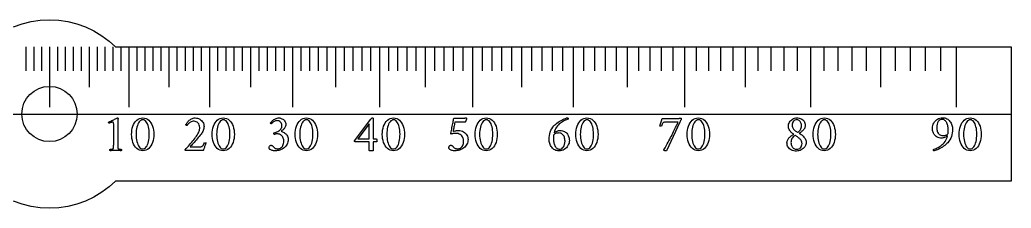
# Model space of a CAD drawing. Header units: millimetres. Extents: x -103 to 103, y -10 to 10.
# Drawn here: x -3.2 to 103, y -10.1 to 10.1 of the extents above; entities that cross this region are included whole.
import ezdxf

# ---------------------------------------------------------------- set-up
doc = ezdxf.new("R2010")
doc.units = ezdxf.units.MM
for name, color, linetype in [('CUT_INNER', 6, 'Continuous'), ('CUT_OUTER', 1, 'Continuous'), ('ENGRAVE', 7, 'Continuous'), ('ENGRAVE_FINE', 8, 'Continuous'), ('GUIDE', 3, 'Continuous'), ('TEXT', 5, 'Continuous')]:
    doc.layers.add(name, color=color, linetype=linetype)

msp = doc.modelspace()

# ---------------------------------------------------------------- linework, layer by layer
at = {"layer": 'CUT_INNER'}
msp.add_circle((0, 0), 2.9637, dxfattribs=at)
at = {"layer": 'CUT_OUTER'}
msp.add_lwpolyline([(-3.8628, 9.3256), (-2.9301, 9.6594), (-1.9692, 9.9), (-0.9894, 10.0454), (0, 10.094), (0.9894, 10.0454), (1.9692, 9.9), (2.9301, 9.6594), (3.8628, 9.3256), (4.7583, 8.9021), (5.6079, 8.3929), (6.4036, 7.8028), (7.0576, 7.21), (103, 7.21), (103, -7.21), (7.0576, -7.21), (6.4036, -7.8028), (5.6079, -8.3929), (4.7583, -8.9021), (3.8628, -9.3256), (2.9301, -9.6594), (1.9692, -9.9), (0.9894, -10.0454), (0, -10.094), (-0.9894, -10.0454), (-1.9692, -9.9), (-2.9301, -9.6594), (-3.8628, -9.3256)], dxfattribs=at)
at = {"layer": 'ENGRAVE'}
for points in [[(0, 7.21), (0, 0.721)], [(0, 7.21), (0, 0.721)], [(4.2406, 7.21), (4.2406, 2.884)], [(8.4973, 7.21), (8.4973, 0.721)], [(12.7867, 7.21), (12.7867, 2.884)], [(17.1258, 7.21), (17.1258, 0.721)], [(21.5321, 7.21), (21.5321, 2.884)], [(26.0246, 7.21), (26.0246, 0.721)], [(30.6234, 7.21), (30.6234, 2.884)], [(35.3506, 7.21), (35.3506, 0.721)], [(40.2305, 7.21), (40.2305, 2.884)], [(45.2901, 7.21), (45.2901, 0.721)], [(50.5601, 7.21), (50.5601, 2.884)], [(56.0751, 7.21), (56.0751, 0.721)], [(61.8754, 7.21), (61.8754, 2.884)], [(68.0077, 7.21), (68.0077, 0.721)], [(74.5266, 7.21), (74.5266, 2.884)], [(81.4976, 7.21), (81.4976, 0.721)], [(88.9987, 7.21), (88.9987, 2.884)], [(97.125, 7.21), (97.125, 0.721)]]:
    msp.add_lwpolyline(points, dxfattribs=at)
at = {"layer": 'ENGRAVE_FINE'}
for points in [[(-2.5433, 7.21), (-2.5433, 4.6144)], [(-1.6953, 7.21), (-1.6953, 4.6144)], [(-0.8476, 7.21), (-0.8476, 4.6144)], [(0.8476, 7.21), (0.8476, 4.6144)], [(1.6953, 7.21), (1.6953, 4.6144)], [(2.5433, 7.21), (2.5433, 4.6144)], [(3.3917, 7.21), (3.3917, 4.6144)], [(5.0901, 7.21), (5.0901, 4.6144)], [(5.9404, 7.21), (5.9404, 4.6144)], [(6.7916, 7.21), (6.7916, 4.6144)], [(7.6439, 7.21), (7.6439, 4.6144)], [(9.3521, 7.21), (9.3521, 4.6144)], [(10.2082, 7.21), (10.2082, 4.6144)], [(11.066, 7.21), (11.066, 4.6144)], [(11.9255, 7.21), (11.9255, 4.6144)], [(13.65, 7.21), (13.65, 4.6144)], [(14.5154, 7.21), (14.5154, 4.6144)], [(15.3831, 7.21), (15.3831, 4.6144)], [(16.2532, 7.21), (16.2532, 4.6144)], [(18.0011, 7.21), (18.0011, 4.6144)], [(18.8792, 7.21), (18.8792, 4.6144)], [(19.7603, 7.21), (19.7603, 4.6144)], [(20.6446, 7.21), (20.6446, 4.6144)], [(22.4231, 7.21), (22.4231, 4.6144)], [(23.3176, 7.21), (23.3176, 4.6144)], [(24.216, 7.21), (24.216, 4.6144)], [(25.1182, 7.21), (25.1182, 4.6144)], [(26.9351, 7.21), (26.9351, 4.6144)], [(27.8501, 7.21), (27.8501, 4.6144)], [(28.7697, 7.21), (28.7697, 4.6144)], [(29.6941, 7.21), (29.6941, 4.6144)], [(31.5578, 7.21), (31.5578, 4.6144)], [(32.4976, 7.21), (32.4976, 4.6144)], [(33.4428, 7.21), (33.4428, 4.6144)], [(34.3938, 7.21), (34.3938, 4.6144)], [(36.3135, 7.21), (36.3135, 4.6144)], [(37.2828, 7.21), (37.2828, 4.6144)], [(38.2586, 7.21), (38.2586, 4.6144)], [(39.241, 7.21), (39.241, 4.6144)], [(41.2271, 7.21), (41.2271, 4.6144)], [(42.2312, 7.21), (42.2312, 4.6144)], [(43.2428, 7.21), (43.2428, 4.6144)], [(44.2624, 7.21), (44.2624, 4.6144)], [(46.3262, 7.21), (46.3262, 4.6144)], [(47.371, 7.21), (47.371, 4.6144)], [(48.4247, 7.21), (48.4247, 4.6144)], [(49.4877, 7.21), (49.4877, 4.6144)], [(51.6423, 7.21), (51.6423, 4.6144)], [(52.7346, 7.21), (52.7346, 4.6144)], [(53.8373, 7.21), (53.8373, 4.6144)], [(54.9507, 7.21), (54.9507, 4.6144)], [(57.211, 7.21), (57.211, 4.6144)], [(58.3586, 7.21), (58.3586, 4.6144)], [(59.5183, 7.21), (59.5183, 4.6144)], [(60.6904, 7.21), (60.6904, 4.6144)], [(63.0737, 7.21), (63.0737, 4.6144)], [(64.2856, 7.21), (64.2856, 4.6144)], [(65.5116, 7.21), (65.5116, 4.6144)], [(66.7522, 7.21), (66.7522, 4.6144)], [(69.2786, 7.21), (69.2786, 4.6144)], [(70.5654, 7.21), (70.5654, 4.6144)], [(71.8687, 7.21), (71.8687, 4.6144)], [(73.1889, 7.21), (73.1889, 4.6144)], [(75.8824, 7.21), (75.8824, 4.6144)], [(77.2567, 7.21), (77.2567, 4.6144)], [(78.6503, 7.21), (78.6503, 4.6144)], [(80.0637, 7.21), (80.0637, 4.6144)], [(82.9526, 7.21), (82.9526, 4.6144)], [(84.4295, 7.21), (84.4295, 4.6144)], [(85.9289, 7.21), (85.9289, 4.6144)], [(87.4517, 7.21), (87.4517, 4.6144)], [(90.5705, 7.21), (90.5705, 4.6144)], [(92.1682, 7.21), (92.1682, 4.6144)], [(93.7925, 7.21), (93.7925, 4.6144)], [(95.4445, 7.21), (95.4445, 4.6144)]]:
    msp.add_lwpolyline(points, dxfattribs=at)
at = {"layer": 'GUIDE'}
msp.add_lwpolyline([(-103, 0), (103, 0)], dxfattribs=at)
at = {"layer": 'TEXT'}
for points in [[(6.873, -3.2915), (6.873, -1.0866), (6.8714, -1.0325), (6.8667, -0.9875), (6.8589, -0.9516), (6.8479, -0.9247), (6.833, -0.9052), (6.8137, -0.8912), (6.7898, -0.8829), (6.7614, -0.8801), (6.7265, -0.8827), (6.6832, -0.8906), (6.6316, -0.9036), (6.5716, -0.9219), (6.5112, -0.942), (6.4585, -0.9603), (6.4135, -0.9769), (6.3762, -0.9917), (6.3542, -0.9711), (6.3385, -0.9485), (6.3291, -0.9237), (6.326, -0.8968), (6.326, -0.8965), (6.326, -0.8954), (6.326, -0.8937), (6.326, -0.8912), (6.3267, -0.8811), (6.3288, -0.8731), (6.3322, -0.8672), (6.3371, -0.8633), (6.4482, -0.8129), (6.5583, -0.7622), (6.6673, -0.7111), (6.7753, -0.6596), (6.8782, -0.6102), (6.9721, -0.5654), (7.0568, -0.5251), (7.1326, -0.4893), (7.1952, -0.46), (7.2407, -0.4391), (7.2691, -0.4266), (7.2805, -0.4224), (7.2916, -0.4224), (7.3045, -0.4245), (7.3154, -0.4307), (7.3241, -0.4412), (7.3307, -0.4559), (7.3359, -0.4719), (7.3405, -0.4866), (7.3443, -0.4998), (7.3475, -0.5117), (7.3461, -0.5202), (7.3419, -0.5459), (7.3349, -0.5886), (7.3251, -0.6484), (7.3154, -0.724), (7.3084, -0.8138), (7.3042, -0.9179), (7.3028, -1.0364), (7.3028, -3.2915), (7.303, -3.3518), (7.3035, -3.4101), (7.3044, -3.4663), (7.3056, -3.5203), (7.3082, -3.5709), (7.3133, -3.6166), (7.3208, -3.6574), (7.3307, -3.6934), (7.3401, -3.707), (7.3572, -3.7199), (7.382, -3.7321), (7.4144, -3.7436), (7.4512, -3.7539), (7.4891, -3.7625), (7.528, -3.7693), (7.5679, -3.7743), (7.6054, -3.778), (7.637, -3.7806), (7.6627, -3.7822), (7.6824, -3.7827), (7.6899, -3.7959), (7.6956, -3.8134), (7.6996, -3.835), (7.7019, -3.8608), (7.7017, -3.8867), (7.6984, -3.9083), (7.692, -3.9257), (7.6824, -3.939), (7.6004, -3.9336), (7.5219, -3.9285), (7.4469, -3.9238), (7.3754, -3.9194), (7.3042, -3.9158), (7.2302, -3.9132), (7.1535, -3.9116), (7.0739, -3.9111), (6.9975, -3.9116), (6.9246, -3.9132), (6.8552, -3.9158), (6.7893, -3.9194), (6.7226, -3.9238), (6.6511, -3.9285), (6.5747, -3.9336), (6.4934, -3.939), (6.4838, -3.9257), (6.4774, -3.9083), (6.4741, -3.8867), (6.4739, -3.8608), (6.4762, -3.835), (6.4802, -3.8134), (6.4859, -3.7959), (6.4934, -3.7827), (6.5131, -3.7822), (6.5388, -3.7806), (6.5703, -3.778), (6.6079, -3.7743), (6.6478, -3.7693), (6.6867, -3.7625), (6.7245, -3.7539), (6.7614, -3.7436), (6.7935, -3.7321), (6.8172, -3.7199), (6.8325, -3.707), (6.8395, -3.6934), (6.8496, -3.6574), (6.8576, -3.6166), (6.8636, -3.5709), (6.8674, -3.5203), (6.8699, -3.4663), (6.8716, -3.4101), (6.8726, -3.3518), (6.873, -3.2915)], [(9.9821, -0.4279), (10.1672, -0.4429), (10.3373, -0.488), (10.4924, -0.563), (10.6324, -0.668), (10.757, -0.7979), (10.8655, -0.9478), (10.9579, -1.1175), (11.0343, -1.3071), (11.0942, -1.5114), (11.1369, -1.7251), (11.1625, -1.9482), (11.1711, -2.1807), (11.1624, -2.4132), (11.1362, -2.6363), (11.0926, -2.85), (11.0315, -3.0542), (10.9539, -3.244), (10.8606, -3.4143), (10.7516, -3.565), (10.6268, -3.6962), (10.4871, -3.8024), (10.3331, -3.8783), (10.1648, -3.9238), (9.9821, -3.939), (9.8042, -3.9238), (9.6388, -3.8783), (9.486, -3.8024), (9.3458, -3.6962), (9.2197, -3.565), (9.1093, -3.4143), (9.0145, -3.244), (8.9355, -3.0542), (8.8732, -2.85), (8.8288, -2.6363), (8.8021, -2.4132), (8.7932, -2.1807), (8.8019, -1.9482), (8.8281, -1.7251), (8.8717, -1.5114), (8.9327, -1.3071), (9.0105, -1.1175), (9.1044, -0.9478), (9.2143, -0.7979), (9.3402, -0.668), (9.4808, -0.563), (9.6347, -0.488), (9.8018, -0.4429), (9.9821, -0.4279)], [(10.01, -0.6289), (9.8996, -0.642), (9.7972, -0.6812), (9.7029, -0.7466), (9.6165, -0.8382), (9.5389, -0.9518), (9.4707, -1.0831), (9.4119, -1.2323), (9.3625, -1.3992), (9.3235, -1.5799), (9.2956, -1.7704), (9.2788, -1.9707), (9.2732, -2.1807), (9.2788, -2.3884), (9.2956, -2.5875), (9.3235, -2.7778), (9.3625, -2.9594), (9.4112, -3.1277), (9.4679, -3.2782), (9.5326, -3.411), (9.6054, -3.5259), (9.6851, -3.6187), (9.7707, -3.685), (9.8623, -3.7248), (9.9598, -3.738), (10.0774, -3.7244), (10.1845, -3.6836), (10.2811, -3.6156), (10.3673, -3.5203), (10.4432, -3.4024), (10.5089, -3.2664), (10.5646, -3.1122), (10.6101, -2.9398), (10.6455, -2.7546), (10.6708, -2.5616), (10.686, -2.361), (10.691, -2.1528), (10.6856, -1.9433), (10.6694, -1.7446), (10.6424, -1.5567), (10.6045, -1.3797), (10.5571, -1.2167), (10.5013, -1.0713), (10.4371, -0.9432), (10.3645, -0.8326), (10.2848, -0.7435), (10.1991, -0.6798), (10.1076, -0.6416), (10.01, -0.6289)], [(16.7629, -3.1073), (16.7347, -3.1765), (16.7057, -3.2503), (16.6761, -3.3286), (16.6457, -3.4115), (16.6157, -3.495), (16.5871, -3.5755), (16.5599, -3.6527), (16.5341, -3.7269), (16.511, -3.7935), (16.4922, -3.8483), (16.4776, -3.8912), (16.4671, -3.9222), (14.5804, -3.9222), (14.5718, -3.9158), (14.563, -3.9076), (14.5537, -3.8976), (14.5441, -3.886), (14.5356, -3.8739), (14.5295, -3.8629), (14.5258, -3.853), (14.5246, -3.8441), (14.6397, -3.7143), (14.7562, -3.5817), (14.8741, -3.4464), (14.9935, -3.3082), (15.1121, -3.169), (15.2279, -3.0305), (15.3409, -2.8927), (15.4512, -2.7556), (15.5562, -2.6216), (15.6535, -2.4933), (15.7432, -2.3705), (15.8252, -2.2532), (15.9014, -2.1343), (15.9626, -2.023), (16.0088, -1.9194), (16.0401, -1.8234), (16.0608, -1.7303), (16.0757, -1.635), (16.0846, -1.5377), (16.0875, -1.4383), (16.0769, -1.3043), (16.045, -1.1815), (15.9918, -1.0699), (15.9173, -0.9694), (15.8264, -0.8864), (15.724, -0.8271), (15.6101, -0.7915), (15.4847, -0.7796), (15.3793, -0.7855), (15.2809, -0.8033), (15.1895, -0.833), (15.1051, -0.8745), (15.028, -0.923), (14.9586, -0.9736), (14.8968, -1.0263), (14.8427, -1.081), (14.7967, -1.1334), (14.759, -1.1787), (14.7297, -1.2171), (14.7088, -1.2485), (14.6919, -1.2462), (14.6746, -1.2394), (14.657, -1.2281), (14.639, -1.2122), (14.6231, -1.1953), (14.6118, -1.1808), (14.605, -1.1688), (14.6027, -1.1592), (14.6148, -1.1297), (14.6341, -1.0915), (14.6608, -1.0446), (14.6948, -0.9889), (14.7362, -0.9282), (14.7848, -0.8661), (14.8408, -0.8026), (14.9041, -0.7377), (14.9737, -0.6746), (15.0486, -0.6163), (15.1286, -0.563), (15.2139, -0.5145), (15.3045, -0.4742), (15.4002, -0.4454), (15.5012, -0.4281), (15.6075, -0.4224), (15.7357, -0.4306), (15.858, -0.4552), (15.9743, -0.4962), (16.0847, -0.5535), (16.1866, -0.6238), (16.2773, -0.7036), (16.3568, -0.7927), (16.4252, -0.8912), (16.4802, -0.9963), (16.5194, -1.1048), (16.543, -1.2167), (16.5508, -1.3322), (16.5456, -1.4477), (16.5299, -1.5597), (16.5037, -1.6682), (16.4671, -1.7732), (16.4214, -1.8747), (16.368, -1.9727), (16.307, -2.0673), (16.2382, -2.1583), (16.1407, -2.2775), (16.038, -2.4005), (15.93, -2.5273), (15.8168, -2.6579), (15.7025, -2.7884), (15.5914, -2.9147), (15.4834, -3.0368), (15.3786, -3.1547), (15.2806, -3.2648), (15.193, -3.3633), (15.1159, -3.4504), (15.0493, -3.5259), (16.1322, -3.5259), (16.2094, -3.5195), (16.2794, -3.5001), (16.342, -3.4678), (16.3973, -3.4227), (16.4481, -3.3642), (16.4971, -3.2922), (16.5444, -3.2065), (16.5899, -3.1073), (16.5979, -3.0926), (16.6108, -3.0822), (16.6286, -3.0759), (16.6513, -3.0738), (16.6611, -3.0745), (16.6736, -3.0766), (16.689, -3.0801), (16.7071, -3.0849), (16.7253, -3.0905), (16.7406, -3.0961), (16.7532, -3.1017), (16.7629, -3.1073)], [(18.6106, -0.4279), (18.7956, -0.4429), (18.9657, -0.488), (19.1208, -0.563), (19.2608, -0.668), (19.3854, -0.7979), (19.4939, -0.9478), (19.5863, -1.1175), (19.6627, -1.3071), (19.7226, -1.5114), (19.7653, -1.7251), (19.791, -1.9482), (19.7995, -2.1807), (19.7908, -2.4132), (19.7646, -2.6363), (19.721, -2.85), (19.66, -3.0542), (19.5823, -3.244), (19.489, -3.4143), (19.38, -3.565), (19.2553, -3.6962), (19.1155, -3.8024), (18.9615, -3.8783), (18.7932, -3.9238), (18.6106, -3.939), (18.4326, -3.9238), (18.2673, -3.8783), (18.1145, -3.8024), (17.9742, -3.6962), (17.8481, -3.565), (17.7377, -3.4143), (17.643, -3.244), (17.5639, -3.0542), (17.5017, -2.85), (17.4572, -2.6363), (17.4305, -2.4132), (17.4216, -2.1807), (17.4303, -1.9482), (17.4565, -1.7251), (17.5001, -1.5114), (17.5611, -1.3071), (17.6389, -1.1175), (17.7328, -0.9478), (17.8427, -0.7979), (17.9686, -0.668), (18.1092, -0.563), (18.2631, -0.488), (18.4302, -0.4429), (18.6106, -0.4279)], [(18.6385, -0.6289), (18.528, -0.642), (18.4257, -0.6812), (18.3313, -0.7466), (18.2449, -0.8382), (18.1673, -0.9518), (18.0991, -1.0831), (18.0403, -1.2323), (17.991, -1.3992), (17.9519, -1.5799), (17.924, -1.7704), (17.9072, -1.9707), (17.9016, -2.1807), (17.9072, -2.3884), (17.924, -2.5875), (17.9519, -2.7778), (17.991, -2.9594), (18.0396, -3.1277), (18.0963, -3.2782), (18.161, -3.411), (18.2338, -3.5259), (18.3135, -3.6187), (18.3991, -3.685), (18.4907, -3.7248), (18.5882, -3.738), (18.7058, -3.7244), (18.8129, -3.6836), (18.9095, -3.6156), (18.9957, -3.5203), (19.0716, -3.4024), (19.1373, -3.2664), (19.193, -3.1122), (19.2385, -2.9398), (19.2739, -2.7546), (19.2992, -2.5616), (19.3144, -2.361), (19.3195, -2.1528), (19.3141, -1.9433), (19.2978, -1.7446), (19.2708, -1.5567), (19.2329, -1.3797), (19.1855, -1.2167), (19.1297, -1.0713), (19.0655, -0.9432), (18.9929, -0.8326), (18.9132, -0.7435), (18.8276, -0.6798), (18.736, -0.6416), (18.6385, -0.6289)], [(24.59, -0.4224), (24.6615, -0.4274), (24.7365, -0.4426), (24.815, -0.4679), (24.897, -0.5033), (24.9778, -0.5485), (25.0526, -0.6031), (25.1215, -0.6671), (25.1845, -0.7405), (25.237, -0.8229), (25.2745, -0.9136), (25.297, -1.0127), (25.3045, -1.1201), (25.2991, -1.2049), (25.2829, -1.2862), (25.2558, -1.364), (25.218, -1.4383), (25.1726, -1.5084), (25.1231, -1.5736), (25.0694, -1.634), (25.0114, -1.6895), (24.953, -1.7397), (24.8977, -1.7844), (24.8456, -1.8234), (24.7965, -1.8569), (24.8761, -1.8733), (24.9584, -1.9002), (25.0435, -1.9375), (25.1315, -1.9853), (25.2175, -2.0434), (25.2968, -2.1116), (25.3696, -2.1899), (25.4357, -2.2784), (25.4906, -2.3769), (25.5299, -2.4856), (25.5534, -2.6044), (25.5613, -2.7333), (25.5538, -2.8695), (25.5313, -2.9991), (25.4938, -3.1221), (25.4413, -3.2385), (25.3764, -3.3473), (25.3017, -3.4478), (25.2173, -3.5399), (25.1231, -3.6236), (25.021, -3.6984), (24.9131, -3.7639), (24.7992, -3.8198), (24.6793, -3.8664), (24.5558, -3.9031), (24.4309, -3.9292), (24.3046, -3.9449), (24.1769, -3.9501), (24.1206, -3.9482), (24.0576, -3.9425), (23.988, -3.9329), (23.9118, -3.9194), (23.8342, -3.9018), (23.7604, -3.8797), (23.6904, -3.853), (23.6243, -3.8218), (23.6118, -3.8106), (23.5964, -3.7939), (23.5783, -3.7715), (23.5573, -3.7436), (23.5378, -3.7126), (23.5239, -3.6808), (23.5155, -3.6484), (23.5127, -3.6152), (23.5171, -3.5594), (23.5301, -3.5092), (23.5519, -3.4645), (23.5825, -3.4254), (23.6186, -3.3937), (23.6571, -3.371), (23.6981, -3.3574), (23.7416, -3.3529), (23.7944, -3.3583), (23.8413, -3.3745), (23.8823, -3.4016), (23.9174, -3.4394), (23.9497, -3.4814), (23.9823, -3.521), (24.0152, -3.5582), (24.0486, -3.5929), (24.0896, -3.629), (24.1344, -3.6592), (24.183, -3.6834), (24.2356, -3.7018), (24.2898, -3.7152), (24.3437, -3.7248), (24.3973, -3.7305), (24.4505, -3.7325), (24.5232, -3.7274), (24.5963, -3.7122), (24.6697, -3.6869), (24.7435, -3.6515), (24.8145, -3.6044), (24.8796, -3.5441), (24.9387, -3.4705), (24.9919, -3.3836), (25.0359, -3.2822), (25.0673, -3.1652), (25.0861, -3.0324), (25.0924, -2.884), (25.0861, -2.7757), (25.0673, -2.674), (25.0359, -2.5789), (24.9919, -2.4905), (24.938, -2.4097), (24.8768, -2.3377), (24.8082, -2.2743), (24.7323, -2.2197), (24.6516, -2.1758), (24.5684, -2.1444), (24.4827, -2.1256), (24.3946, -2.1193), (24.3498, -2.121), (24.3046, -2.1263), (24.2591, -2.135), (24.2132, -2.1472), (24.1698, -2.1601), (24.1316, -2.1709), (24.0986, -2.1796), (24.0709, -2.1863), (24.0562, -2.1629), (24.0458, -2.1374), (24.0395, -2.1099), (24.0374, -2.0802), (24.0381, -2.0621), (24.0402, -2.0467), (24.0437, -2.0342), (24.0486, -2.0244), (24.156, -1.9961), (24.2607, -1.9616), (24.3625, -1.9208), (24.4616, -1.8737), (24.5546, -1.8198), (24.6382, -1.7585), (24.7123, -1.69), (24.777, -1.6141), (24.8295, -1.5299), (24.867, -1.4362), (24.8895, -1.3331), (24.897, -1.2206), (24.8876, -1.1163), (24.8593, -1.021), (24.8122, -0.9349), (24.7463, -0.8578), (24.6657, -0.7943), (24.5747, -0.7489), (24.4731, -0.7217), (24.3611, -0.7126), (24.2774, -0.7177), (24.1993, -0.7329), (24.1267, -0.7582), (24.0597, -0.7936), (23.9988, -0.8344), (23.9446, -0.8759), (23.897, -0.9181), (23.856, -0.961), (23.8213, -1.0003), (23.7925, -1.0315), (23.7696, -1.0547), (23.7527, -1.0699), (23.7416, -1.0674), (23.7304, -1.0601), (23.7192, -1.0479), (23.7081, -1.0308), (23.6983, -1.0113), (23.6913, -0.9917), (23.6871, -0.9722), (23.6857, -0.9527), (23.7306, -0.889), (23.7813, -0.8264), (23.838, -0.7648), (23.9006, -0.7043), (23.9688, -0.6467), (24.0423, -0.594), (24.121, -0.5462), (24.2049, -0.5033), (24.2938, -0.4679), (24.3877, -0.4426), (24.4864, -0.4274), (24.59, -0.4224)], [(27.5094, -0.4279), (27.6944, -0.4429), (27.8645, -0.488), (28.0196, -0.563), (28.1597, -0.668), (28.2842, -0.7979), (28.3927, -0.9478), (28.4852, -1.1175), (28.5616, -1.3071), (28.6214, -1.5114), (28.6641, -1.7251), (28.6898, -1.9482), (28.6983, -2.1807), (28.6896, -2.4132), (28.6634, -2.6363), (28.6198, -2.85), (28.5588, -3.0542), (28.4811, -3.244), (28.3878, -3.4143), (28.2788, -3.565), (28.1541, -3.6962), (28.0144, -3.8024), (27.8603, -3.8783), (27.692, -3.9238), (27.5094, -3.939), (27.3314, -3.9238), (27.1661, -3.8783), (27.0133, -3.8024), (26.873, -3.6962), (26.7469, -3.565), (26.6365, -3.4143), (26.5418, -3.244), (26.4627, -3.0542), (26.4005, -2.85), (26.356, -2.6363), (26.3293, -2.4132), (26.3204, -2.1807), (26.3291, -1.9482), (26.3553, -1.7251), (26.3989, -1.5114), (26.46, -1.3071), (26.5378, -1.1175), (26.6316, -0.9478), (26.7415, -0.7979), (26.8674, -0.668), (27.008, -0.563), (27.1619, -0.488), (27.329, -0.4429), (27.5094, -0.4279)], [(27.5373, -0.6289), (27.4269, -0.642), (27.3245, -0.6812), (27.2301, -0.7466), (27.1437, -0.8382), (27.0661, -0.9518), (26.9979, -1.0831), (26.9391, -1.2323), (26.8898, -1.3992), (26.8507, -1.5799), (26.8228, -1.7704), (26.806, -1.9707), (26.8005, -2.1807), (26.806, -2.3884), (26.8228, -2.5875), (26.8507, -2.7778), (26.8898, -2.9594), (26.9384, -3.1277), (26.9951, -3.2782), (27.0598, -3.411), (27.1326, -3.5259), (27.2123, -3.6187), (27.2979, -3.685), (27.3895, -3.7248), (27.487, -3.738), (27.6046, -3.7244), (27.7117, -3.6836), (27.8083, -3.6156), (27.8945, -3.5203), (27.9704, -3.4024), (28.0362, -3.2664), (28.0918, -3.1122), (28.1373, -2.9398), (28.1727, -2.7546), (28.198, -2.5616), (28.2132, -2.361), (28.2183, -2.1528), (28.2129, -1.9433), (28.1966, -1.7446), (28.1696, -1.5567), (28.1317, -1.3797), (28.0843, -1.2167), (28.0285, -1.0713), (27.9643, -0.9432), (27.8917, -0.8326), (27.812, -0.7435), (27.7264, -0.6798), (27.6348, -0.6416), (27.5373, -0.6289)], [(34.5915, -0.4112), (34.6122, -0.4133), (34.6298, -0.4196), (34.6443, -0.43), (34.6557, -0.4447), (34.6642, -0.4614), (34.6703, -0.4782), (34.674, -0.4949), (34.6752, -0.5117), (34.6752, -2.6607), (34.9989, -2.6607), (35.0126, -2.6649), (35.0255, -2.6775), (35.0377, -2.6984), (35.0492, -2.7277), (35.059, -2.7626), (35.0659, -2.8003), (35.0701, -2.8407), (35.0715, -2.884), (35.0705, -2.9126), (35.0673, -2.937), (35.0621, -2.9573), (35.0548, -2.9733), (34.6752, -2.9733), (34.6752, -3.9278), (34.6729, -3.9287), (34.6661, -3.9313), (34.6548, -3.9357), (34.6389, -3.9418), (34.6129, -3.9479), (34.5712, -3.9522), (34.5138, -3.9549), (34.4408, -3.9557), (34.3553, -3.9529), (34.2942, -3.9446), (34.2576, -3.9306), (34.2454, -3.9111), (34.2454, -2.9733), (32.7104, -2.9733), (32.6973, -2.9641), (32.6859, -2.9531), (32.6763, -2.9403), (32.6685, -2.9259), (32.6624, -2.911), (32.658, -2.8973), (32.6554, -2.8845), (32.6545, -2.8728), (34.4296, -0.5508), (34.4449, -0.5328), (34.4631, -0.5124), (34.484, -0.4895), (34.5077, -0.4642), (34.5318, -0.441), (34.5538, -0.4245), (34.5737, -0.4145), (34.5915, -0.4112)], [(36.8354, -0.4279), (37.0205, -0.4429), (37.1906, -0.488), (37.3456, -0.563), (37.4857, -0.668), (37.6102, -0.7979), (37.7187, -0.9478), (37.8112, -1.1175), (37.8876, -1.3071), (37.9474, -1.5114), (37.9902, -1.7251), (38.0158, -1.9482), (38.0244, -2.1807), (38.0156, -2.4132), (37.9895, -2.6363), (37.9459, -2.85), (37.8848, -3.0542), (37.8072, -3.244), (37.7139, -3.4143), (37.6048, -3.565), (37.4801, -3.6962), (37.3404, -3.8024), (37.1864, -3.8783), (37.018, -3.9238), (36.8354, -3.939), (36.6575, -3.9238), (36.4921, -3.8783), (36.3393, -3.8024), (36.1991, -3.6962), (36.0729, -3.565), (35.9625, -3.4143), (35.8678, -3.244), (35.7888, -3.0542), (35.7265, -2.85), (35.682, -2.6363), (35.6553, -2.4132), (35.6465, -2.1807), (35.6552, -1.9482), (35.6813, -1.7251), (35.7249, -1.5114), (35.786, -1.3071), (35.8638, -1.1175), (35.9576, -0.9478), (36.0675, -0.7979), (36.1935, -0.668), (36.3341, -0.563), (36.4879, -0.488), (36.655, -0.4429), (36.8354, -0.4279)], [(36.8633, -0.6289), (36.7529, -0.642), (36.6505, -0.6812), (36.5561, -0.7466), (36.4698, -0.8382), (36.3922, -0.9518), (36.324, -1.0831), (36.2652, -1.2323), (36.2158, -1.3992), (36.1767, -1.5799), (36.1488, -1.7704), (36.1321, -1.9707), (36.1265, -2.1807), (36.1321, -2.3884), (36.1488, -2.5875), (36.1767, -2.7778), (36.2158, -2.9594), (36.2645, -3.1277), (36.3212, -3.2782), (36.3859, -3.411), (36.4586, -3.5259), (36.5383, -3.6187), (36.624, -3.685), (36.7156, -3.7248), (36.8131, -3.738), (36.9306, -3.7244), (37.0377, -3.6836), (37.1344, -3.6156), (37.2206, -3.5203), (37.2964, -3.4024), (37.3622, -3.2664), (37.4178, -3.1122), (37.4634, -2.9398), (37.4988, -2.7546), (37.5241, -2.5616), (37.5393, -2.361), (37.5443, -2.1528), (37.5389, -1.9433), (37.5227, -1.7446), (37.4956, -1.5567), (37.4578, -1.3797), (37.4103, -1.2167), (37.3545, -1.0713), (37.2903, -0.9432), (37.2178, -0.8326), (37.138, -0.7435), (37.0524, -0.6798), (36.9608, -0.6416), (36.8633, -0.6289)], [(43.8053, -1.7676), (43.9611, -1.7767), (44.1047, -1.8039), (44.236, -1.8492), (44.3552, -1.9127), (44.4617, -1.99), (44.5554, -2.0767), (44.6362, -2.1728), (44.704, -2.2784), (44.7578, -2.3895), (44.7961, -2.5023), (44.8192, -2.6169), (44.8268, -2.7333), (44.8193, -2.8695), (44.7968, -2.9991), (44.7593, -3.1221), (44.7068, -3.2385), (44.6419, -3.3473), (44.5673, -3.4478), (44.4828, -3.5399), (44.3886, -3.6236), (44.2866, -3.6984), (44.1786, -3.7639), (44.0647, -3.8198), (43.9449, -3.8664), (43.8214, -3.9031), (43.6965, -3.9292), (43.5702, -3.9449), (43.4425, -3.9501), (43.3862, -3.9482), (43.3232, -3.9425), (43.2536, -3.9329), (43.1774, -3.9194), (43.0997, -3.9018), (43.026, -3.8797), (42.956, -3.853), (42.8899, -3.8218), (42.8773, -3.8106), (42.862, -3.7939), (42.8438, -3.7715), (42.8229, -3.7436), (42.8034, -3.7126), (42.7894, -3.6808), (42.7811, -3.6484), (42.7783, -3.6152), (42.7826, -3.5594), (42.7957, -3.5092), (42.8175, -3.4645), (42.848, -3.4254), (42.8841, -3.3937), (42.9227, -3.371), (42.9637, -3.3574), (43.0071, -3.3529), (43.06, -3.3583), (43.1069, -3.3745), (43.1479, -3.4016), (43.183, -3.4394), (43.2152, -3.4814), (43.2478, -3.521), (43.2808, -3.5582), (43.3141, -3.5929), (43.3551, -3.629), (43.3999, -3.6592), (43.4486, -3.6834), (43.5011, -3.7018), (43.5554, -3.7152), (43.6093, -3.7248), (43.6628, -3.7305), (43.716, -3.7325), (43.7888, -3.7274), (43.8619, -3.7122), (43.9353, -3.6869), (44.0091, -3.6515), (44.0801, -3.6044), (44.1451, -3.5441), (44.2043, -3.4705), (44.2575, -3.3836), (44.3014, -3.2822), (44.3328, -3.1652), (44.3517, -3.0324), (44.3579, -2.884), (44.3525, -2.7966), (44.3363, -2.7075), (44.3093, -2.6166), (44.2714, -2.524), (44.2217, -2.434), (44.1591, -2.3509), (44.0836, -2.2749), (43.9951, -2.2058), (43.8922, -2.1484), (43.7732, -2.1074), (43.6382, -2.0828), (43.4872, -2.0746), (43.4387, -2.0762), (43.3825, -2.0809), (43.3187, -2.0887), (43.2471, -2.0997), (43.177, -2.1128), (43.1174, -2.1269), (43.0682, -2.1421), (43.0294, -2.1583), (43.0212, -2.1568), (43.0134, -2.1521), (43.0059, -2.1442), (42.9987, -2.1332), (42.9926, -2.1205), (42.9883, -2.1074), (42.9857, -2.094), (42.9848, -2.0802), (43.0155, -1.9267), (43.0462, -1.7732), (43.0769, -1.6197), (43.1076, -1.4662), (43.1378, -1.3153), (43.1669, -1.1696), (43.195, -1.0292), (43.222, -0.894), (43.247, -0.7676), (43.2688, -0.6533), (43.2874, -0.5513), (43.303, -0.4614), (44.1068, -0.4614), (44.1629, -0.4607), (44.2198, -0.4586), (44.2774, -0.4552), (44.3356, -0.4503), (44.3918, -0.4445), (44.4431, -0.4384), (44.4895, -0.432), (44.531, -0.4252), (44.5652, -0.4191), (44.5896, -0.4147), (44.6043, -0.4121), (44.6091, -0.4112), (44.6226, -0.4192), (44.635, -0.4266), (44.6463, -0.4332), (44.6566, -0.4391), (44.6651, -0.4454), (44.6712, -0.4531), (44.6749, -0.4621), (44.6761, -0.4726), (44.6749, -0.4843), (44.6712, -0.5026), (44.6651, -0.5276), (44.6566, -0.5591), (44.6458, -0.5949), (44.6329, -0.6324), (44.6179, -0.6716), (44.6008, -0.7126), (44.5817, -0.7531), (44.561, -0.7908), (44.5385, -0.8257), (44.5142, -0.8578), (44.4556, -0.8633), (44.3914, -0.8689), (44.3217, -0.8745), (44.2463, -0.8801), (44.1647, -0.885), (44.0761, -0.8885), (43.9805, -0.8906), (43.8779, -0.8912), (43.4202, -0.8912), (43.3952, -1.0146), (43.3706, -1.1389), (43.3464, -1.2644), (43.3225, -1.3908), (43.2986, -1.5163), (43.2744, -1.6385), (43.2498, -1.7577), (43.2248, -1.8737), (43.285, -1.8522), (43.3539, -1.8325), (43.4315, -1.8145), (43.5179, -1.7983), (43.6039, -1.7849), (43.6804, -1.7753), (43.7476, -1.7695), (43.8053, -1.7676)], [(46.7749, -0.4279), (46.96, -0.4429), (47.1301, -0.488), (47.2851, -0.563), (47.4252, -0.668), (47.5498, -0.7979), (47.6583, -0.9478), (47.7507, -1.1175), (47.8271, -1.3071), (47.887, -1.5114), (47.9297, -1.7251), (47.9553, -1.9482), (47.9639, -2.1807), (47.9552, -2.4132), (47.929, -2.6363), (47.8854, -2.85), (47.8243, -3.0542), (47.7467, -3.244), (47.6534, -3.4143), (47.5444, -3.565), (47.4196, -3.6962), (47.2799, -3.8024), (47.1259, -3.8783), (46.9576, -3.9238), (46.7749, -3.939), (46.597, -3.9238), (46.4316, -3.8783), (46.2788, -3.8024), (46.1386, -3.6962), (46.0125, -3.565), (45.9021, -3.4143), (45.8073, -3.244), (45.7283, -3.0542), (45.666, -2.85), (45.6216, -2.6363), (45.5949, -2.4132), (45.586, -2.1807), (45.5947, -1.9482), (45.6209, -1.7251), (45.6645, -1.5114), (45.7255, -1.3071), (45.8033, -1.1175), (45.8972, -0.9478), (46.0071, -0.7979), (46.133, -0.668), (46.2736, -0.563), (46.4275, -0.488), (46.5946, -0.4429), (46.7749, -0.4279)], [(46.8028, -0.6289), (46.6924, -0.642), (46.59, -0.6812), (46.4957, -0.7466), (46.4093, -0.8382), (46.3317, -0.9518), (46.2635, -1.0831), (46.2047, -1.2323), (46.1553, -1.3992), (46.1163, -1.5799), (46.0883, -1.7704), (46.0716, -1.9707), (46.066, -2.1807), (46.0716, -2.3884), (46.0883, -2.5875), (46.1163, -2.7778), (46.1553, -2.9594), (46.204, -3.1277), (46.2607, -3.2782), (46.3254, -3.411), (46.3981, -3.5259), (46.4779, -3.6187), (46.5635, -3.685), (46.6551, -3.7248), (46.7526, -3.738), (46.8702, -3.7244), (46.9773, -3.6836), (47.0739, -3.6156), (47.1601, -3.5203), (47.236, -3.4024), (47.3017, -3.2664), (47.3574, -3.1122), (47.4029, -2.9398), (47.4383, -2.7546), (47.4636, -2.5616), (47.4788, -2.361), (47.4838, -2.1528), (47.4784, -1.9433), (47.4622, -1.7446), (47.4352, -1.5567), (47.3973, -1.3797), (47.3499, -1.2167), (47.294, -1.0713), (47.2299, -0.9432), (47.1573, -0.8326), (47.0776, -0.7435), (46.9919, -0.6798), (46.9003, -0.6416), (46.8028, -0.6289)], [(54.6797, -1.7676), (54.8162, -1.7742), (54.9413, -1.7941), (55.0549, -1.8273), (55.1569, -1.8737), (55.2483, -1.9304), (55.33, -1.9944), (55.4018, -2.0657), (55.4639, -2.1444), (55.5171, -2.2278), (55.5623, -2.3132), (55.5995, -2.4008), (55.6286, -2.4905), (55.6506, -2.5789), (55.6663, -2.6628), (55.6757, -2.7422), (55.6788, -2.817), (55.6696, -2.9651), (55.6418, -3.108), (55.5956, -3.2456), (55.5309, -3.378), (55.4507, -3.5015), (55.3579, -3.6124), (55.2525, -3.7108), (55.1346, -3.7966), (55.0064, -3.8662), (54.8701, -3.916), (54.7259, -3.9458), (54.5736, -3.9557), (54.4538, -3.9489), (54.3399, -3.9285), (54.2319, -3.8945), (54.1298, -3.8469), (54.0344, -3.7881), (53.9463, -3.7206), (53.8656, -3.6444), (53.7921, -3.5594), (53.7264, -3.4675), (53.6686, -3.3703), (53.6189, -3.2679), (53.5772, -3.1603), (53.5443, -3.0502), (53.5207, -2.9405), (53.5066, -2.8311), (53.5019, -2.7221), (53.5102, -2.5156), (53.5354, -2.3146), (53.5772, -2.1193), (53.6358, -1.9295), (53.7105, -1.7484), (53.8005, -1.5792), (53.9059, -1.4219), (54.0266, -1.2764), (54.1279, -1.1724), (54.2366, -1.0727), (54.3526, -0.9771), (54.4759, -0.8857), (54.6036, -0.7995), (54.7327, -0.7196), (54.8632, -0.646), (54.995, -0.5787), (55.1253, -0.519), (55.2511, -0.4684), (55.3723, -0.4269), (55.489, -0.3945), (55.5068, -0.3985), (55.5211, -0.4105), (55.532, -0.4306), (55.5393, -0.4586), (55.5442, -0.4885), (55.5477, -0.5138), (55.5497, -0.5345), (55.5504, -0.5508), (55.461, -0.5815), (55.3655, -0.6177), (55.2642, -0.6596), (55.1569, -0.707), (55.0465, -0.7615), (54.9357, -0.8243), (54.8246, -0.8954), (54.7132, -0.975), (54.6043, -1.0641), (54.501, -1.1641), (54.4034, -1.2748), (54.3113, -1.3964), (54.2272, -1.5302), (54.1536, -1.6776), (54.0904, -1.8386), (54.0377, -2.0132), (54.1124, -1.9579), (54.1912, -1.9093), (54.2743, -1.8672), (54.3615, -1.8318), (54.4484, -1.8037), (54.5303, -1.7837), (54.6074, -1.7716), (54.6797, -1.7676)], [(57.5599, -0.4279), (57.745, -0.4429), (57.9151, -0.488), (58.0702, -0.563), (58.2102, -0.668), (58.3348, -0.7979), (58.4433, -0.9478), (58.5357, -1.1175), (58.6121, -1.3071), (58.672, -1.5114), (58.7147, -1.7251), (58.7403, -1.9482), (58.7489, -2.1807), (58.7402, -2.4132), (58.714, -2.6363), (58.6704, -2.85), (58.6093, -3.0542), (58.5317, -3.244), (58.4384, -3.4143), (58.3294, -3.565), (58.2047, -3.6962), (58.0649, -3.8024), (57.9109, -3.8783), (57.7426, -3.9238), (57.5599, -3.939), (57.382, -3.9238), (57.2167, -3.8783), (57.0638, -3.8024), (56.9236, -3.6962), (56.7975, -3.565), (56.6871, -3.4143), (56.5923, -3.244), (56.5133, -3.0542), (56.4511, -2.85), (56.4066, -2.6363), (56.3799, -2.4132), (56.371, -2.1807), (56.3797, -1.9482), (56.4059, -1.7251), (56.4495, -1.5114), (56.5105, -1.3071), (56.5883, -1.1175), (56.6822, -0.9478), (56.7921, -0.7979), (56.918, -0.668), (57.0586, -0.563), (57.2125, -0.488), (57.3796, -0.4429), (57.5599, -0.4279)], [(57.5878, -0.6289), (57.4774, -0.642), (57.375, -0.6812), (57.2807, -0.7466), (57.1943, -0.8382), (57.1167, -0.9518), (57.0485, -1.0831), (56.9897, -1.2323), (56.9403, -1.3992), (56.9013, -1.5799), (56.8734, -1.7704), (56.8566, -1.9707), (56.851, -2.1807), (56.8566, -2.3884), (56.8734, -2.5875), (56.9013, -2.7778), (56.9403, -2.9594), (56.989, -3.1277), (57.0457, -3.2782), (57.1104, -3.411), (57.1832, -3.5259), (57.2629, -3.6187), (57.3485, -3.685), (57.4401, -3.7248), (57.5376, -3.738), (57.6552, -3.7244), (57.7623, -3.6836), (57.8589, -3.6156), (57.9451, -3.5203), (58.021, -3.4024), (58.0867, -3.2664), (58.1424, -3.1122), (58.1879, -2.9398), (58.2233, -2.7546), (58.2486, -2.5616), (58.2638, -2.361), (58.2688, -2.1528), (58.2634, -1.9433), (58.2472, -1.7446), (58.2202, -1.5567), (58.1823, -1.3797), (58.1349, -1.2167), (58.0791, -1.0713), (58.0149, -0.9432), (57.9423, -0.8326), (57.8626, -0.7435), (57.7769, -0.6798), (57.6854, -0.6416), (57.5878, -0.6289)], [(67.2597, -0.4726), (67.3138, -0.4721), (67.3699, -0.4705), (67.4282, -0.4679), (67.4885, -0.4642), (67.5437, -0.4606), (67.5862, -0.458), (67.6162, -0.4564), (67.6337, -0.4559), (67.6483, -0.459), (67.6588, -0.4684), (67.6651, -0.4841), (67.6672, -0.5061), (67.664, -0.5366), (67.6546, -0.5724), (67.6389, -0.6134), (67.6169, -0.6596), (67.5915, -0.7093), (67.5653, -0.7608), (67.5384, -0.814), (67.5109, -0.8689), (66.0763, -3.9334), (66.0665, -3.9407), (66.054, -3.946), (66.0386, -3.9491), (66.0205, -3.9501), (65.988, -3.9482), (65.9521, -3.9425), (65.9127, -3.9329), (65.8698, -3.9194), (65.8307, -3.9036), (65.8028, -3.8867), (65.786, -3.8687), (65.7805, -3.8497), (65.852, -3.738), (65.927, -3.6152), (66.0055, -3.4813), (66.0875, -3.3361), (66.1717, -3.1833), (66.257, -3.0263), (66.3434, -2.8652), (66.4308, -2.6998), (66.5176, -2.533), (66.6024, -2.3677), (66.6851, -2.2037), (66.7657, -2.0411), (66.8431, -1.8829), (66.9164, -1.732), (66.9855, -1.5885), (67.0504, -1.4522), (67.11, -1.3263), (67.1634, -1.2136), (67.2105, -1.1142), (67.2513, -1.028), (67.2843, -0.9584), (67.3078, -0.9087), (67.322, -0.8789), (67.3267, -0.8689), (65.9423, -0.8689), (65.8663, -0.8752), (65.8, -0.894), (65.7435, -0.9254), (65.6967, -0.9694), (65.6563, -1.027), (65.6186, -1.0992), (65.5837, -1.186), (65.5516, -1.2876), (65.5453, -1.3022), (65.5321, -1.3127), (65.5118, -1.319), (65.4846, -1.3211), (65.475, -1.3204), (65.463, -1.3183), (65.4485, -1.3148), (65.4316, -1.3099), (65.4147, -1.3043), (65.4002, -1.2987), (65.3882, -1.2931), (65.3786, -1.2876), (65.4143, -1.1754), (65.449, -1.0622), (65.4827, -0.9479), (65.5153, -0.8326), (65.5452, -0.7233), (65.5704, -0.6268), (65.5912, -0.5433), (65.6074, -0.4726)], [(69.4925, -0.4279), (69.6775, -0.4429), (69.8476, -0.488), (70.0027, -0.563), (70.1427, -0.668), (70.2673, -0.7979), (70.3758, -0.9478), (70.4682, -1.1175), (70.5446, -1.3071), (70.6045, -1.5114), (70.6472, -1.7251), (70.6729, -1.9482), (70.6814, -2.1807), (70.6727, -2.4132), (70.6465, -2.6363), (70.6029, -2.85), (70.5419, -3.0542), (70.4642, -3.244), (70.3709, -3.4143), (70.2619, -3.565), (70.1372, -3.6962), (69.9974, -3.8024), (69.8434, -3.8783), (69.6751, -3.9238), (69.4925, -3.939), (69.3145, -3.9238), (69.1492, -3.8783), (68.9964, -3.8024), (68.8561, -3.6962), (68.73, -3.565), (68.6196, -3.4143), (68.5249, -3.244), (68.4458, -3.0542), (68.3836, -2.85), (68.3391, -2.6363), (68.3124, -2.4132), (68.3035, -2.1807), (68.3122, -1.9482), (68.3384, -1.7251), (68.382, -1.5114), (68.443, -1.3071), (68.5208, -1.1175), (68.6147, -0.9478), (68.7246, -0.7979), (68.8505, -0.668), (68.9911, -0.563), (69.145, -0.488), (69.3121, -0.4429), (69.4925, -0.4279)], [(69.5204, -0.6289), (69.4099, -0.642), (69.3076, -0.6812), (69.2132, -0.7466), (69.1268, -0.8382), (69.0492, -0.9518), (68.981, -1.0831), (68.9222, -1.2323), (68.8729, -1.3992), (68.8338, -1.5799), (68.8059, -1.7704), (68.7891, -1.9707), (68.7835, -2.1807), (68.7891, -2.3884), (68.8059, -2.5875), (68.8338, -2.7778), (68.8729, -2.9594), (68.9215, -3.1277), (68.9782, -3.2782), (69.0429, -3.411), (69.1157, -3.5259), (69.1954, -3.6187), (69.281, -3.685), (69.3726, -3.7248), (69.4701, -3.738), (69.5877, -3.7244), (69.6948, -3.6836), (69.7914, -3.6156), (69.8776, -3.5203), (69.9535, -3.4024), (70.0192, -3.2664), (70.0749, -3.1122), (70.1204, -2.9398), (70.1558, -2.7546), (70.1811, -2.5616), (70.1963, -2.361), (70.2014, -2.1528), (70.196, -1.9433), (70.1797, -1.7446), (70.1527, -1.5567), (70.1148, -1.3797), (70.0674, -1.2167), (70.0116, -1.0713), (69.9474, -0.9432), (69.8748, -0.8326), (69.7951, -0.7435), (69.7094, -0.6798), (69.6179, -0.6416), (69.5204, -0.6289)], [(80.0407, -0.4168), (80.1609, -0.4227), (80.2758, -0.4405), (80.3855, -0.4702), (80.49, -0.5117), (80.5868, -0.5644), (80.6735, -0.6275), (80.7501, -0.7011), (80.8166, -0.7852), (80.8703, -0.8794), (80.9087, -0.9834), (80.9317, -1.0971), (80.9394, -1.2206), (80.9331, -1.3232), (80.9142, -1.4187), (80.8828, -1.5074), (80.8389, -1.589), (80.786, -1.6643), (80.7279, -1.7341), (80.6646, -1.7983), (80.5961, -1.8569), (80.5258, -1.9107), (80.4572, -1.9602), (80.3904, -2.0055), (80.3253, -2.0467), (80.3107, -2.053), (80.3058, -2.0607), (80.3107, -2.0697), (80.3253, -2.0802), (80.4089, -2.1283), (80.4921, -2.1835), (80.575, -2.2456), (80.6575, -2.3146), (80.7363, -2.3893), (80.8082, -2.4681), (80.8731, -2.5512), (80.931, -2.6384), (80.9786, -2.7288), (81.0126, -2.8212), (81.033, -2.9157), (81.0398, -3.0124), (81.0308, -3.1457), (81.0036, -3.2719), (80.9582, -3.3913), (80.8947, -3.5036), (80.8164, -3.6067), (80.7265, -3.6983), (80.6252, -3.7783), (80.5123, -3.8469), (80.3915, -3.9018), (80.266, -3.9411), (80.1361, -3.9646), (80.0016, -3.9725), (79.8577, -3.9655), (79.7218, -3.9446), (79.5939, -3.9097), (79.4741, -3.8608), (79.3647, -3.7994), (79.2683, -3.7269), (79.1847, -3.6431), (79.1141, -3.5483), (79.0579, -3.4439), (79.0178, -3.332), (78.9937, -3.2123), (78.9857, -3.0849), (78.9906, -2.9977), (79.0052, -2.9147), (79.0296, -2.8359), (79.0638, -2.7612), (79.1053, -2.6907), (79.1517, -2.6244), (79.203, -2.5623), (79.2592, -2.5044), (79.318, -2.4507), (79.3771, -2.4012), (79.4366, -2.3558), (79.4964, -2.3146), (79.5538, -2.2773), (79.606, -2.2435), (79.6529, -2.2131), (79.6946, -2.1863), (79.703, -2.1782), (79.7058, -2.1709), (79.703, -2.1643), (79.6946, -2.1583), (79.6375, -2.1212), (79.5781, -2.0767), (79.5161, -2.0249), (79.4518, -1.9658), (79.3886, -1.9004), (79.3304, -1.8297), (79.277, -1.7538), (79.2285, -1.6727), (79.1882, -1.5869), (79.1594, -1.4969), (79.1421, -1.4027), (79.1364, -1.3043), (79.1442, -1.1892), (79.1678, -1.0782), (79.207, -0.9715), (79.262, -0.8689), (79.3298, -0.7732), (79.4078, -0.6868), (79.4959, -0.6099), (79.5941, -0.5424), (79.6995, -0.4874), (79.809, -0.4482), (79.9227, -0.4246), (80.0407, -0.4168)], [(80.0128, -0.6066), (79.9187, -0.6177), (79.832, -0.6512), (79.7527, -0.707), (79.6806, -0.7852), (79.6208, -0.8787), (79.5781, -0.9806), (79.5524, -1.0908), (79.5439, -1.2094), (79.55, -1.3087), (79.5683, -1.3999), (79.5988, -1.4831), (79.6416, -1.5583), (79.6927, -1.6261), (79.7483, -1.6874), (79.8085, -1.742), (79.8732, -1.7899), (79.9381, -1.8329), (79.9988, -1.8723), (80.0553, -1.9082), (80.1076, -1.9407), (80.1139, -1.9431), (80.1216, -1.9448), (80.1307, -1.9459), (80.1411, -1.9462), (80.1436, -1.9462), (80.1453, -1.9462), (80.1464, -1.9462), (80.1467, -1.9462), (80.1547, -1.9459), (80.1621, -1.9448), (80.1687, -1.9431), (80.1746, -1.9407), (80.2542, -1.8813), (80.3253, -1.8151), (80.3881, -1.7418), (80.4426, -1.6616), (80.4865, -1.5743), (80.5179, -1.4801), (80.5368, -1.379), (80.543, -1.2708), (80.539, -1.1906), (80.527, -1.1117), (80.5069, -1.0343), (80.4788, -0.9582), (80.4434, -0.886), (80.4014, -0.8201), (80.3527, -0.7604), (80.2974, -0.707), (80.2357, -0.6631), (80.1677, -0.6317), (80.0933, -0.6128), (80.0128, -0.6066)], [(82.9823, -0.4279), (83.1674, -0.4429), (83.3375, -0.488), (83.4926, -0.563), (83.6326, -0.668), (83.7572, -0.7979), (83.8657, -0.9478), (83.9581, -1.1175), (84.0345, -1.3071), (84.0944, -1.5114), (84.1371, -1.7251), (84.1628, -1.9482), (84.1713, -2.1807), (84.1626, -2.4132), (84.1364, -2.6363), (84.0928, -2.85), (84.0318, -3.0542), (83.9541, -3.244), (83.8608, -3.4143), (83.7518, -3.565), (83.6271, -3.6962), (83.4873, -3.8024), (83.3333, -3.8783), (83.165, -3.9238), (82.9823, -3.939), (82.8044, -3.9238), (82.6391, -3.8783), (82.4863, -3.8024), (82.346, -3.6962), (82.2199, -3.565), (82.1095, -3.4143), (82.0148, -3.244), (81.9357, -3.0542), (81.8735, -2.85), (81.829, -2.6363), (81.8023, -2.4132), (81.7934, -2.1807), (81.8021, -1.9482), (81.8283, -1.7251), (81.8719, -1.5114), (81.9329, -1.3071), (82.0107, -1.1175), (82.1046, -0.9478), (82.2145, -0.7979), (82.3404, -0.668), (82.481, -0.563), (82.6349, -0.488), (82.802, -0.4429), (82.9823, -0.4279)], [(83.0103, -0.6289), (82.8998, -0.642), (82.7974, -0.6812), (82.7031, -0.7466), (82.6167, -0.8382), (82.5391, -0.9518), (82.4709, -1.0831), (82.4121, -1.2323), (82.3628, -1.3992), (82.3237, -1.5799), (82.2958, -1.7704), (82.279, -1.9707), (82.2734, -2.1807), (82.279, -2.3884), (82.2958, -2.5875), (82.3237, -2.7778), (82.3628, -2.9594), (82.4114, -3.1277), (82.4681, -3.2782), (82.5328, -3.411), (82.6056, -3.5259), (82.6853, -3.6187), (82.7709, -3.685), (82.8625, -3.7248), (82.96, -3.738), (83.0776, -3.7244), (83.1847, -3.6836), (83.2813, -3.6156), (83.3675, -3.5203), (83.4434, -3.4024), (83.5091, -3.2664), (83.5648, -3.1122), (83.6103, -2.9398), (83.6457, -2.7546), (83.671, -2.5616), (83.6862, -2.361), (83.6913, -2.1528), (83.6858, -1.9433), (83.6696, -1.7446), (83.6426, -1.5567), (83.6047, -1.3797), (83.5573, -1.2167), (83.5015, -1.0713), (83.4373, -0.9432), (83.3647, -0.8326), (83.285, -0.7435), (83.1993, -0.6798), (83.1078, -0.6416), (83.0103, -0.6289)], [(94.6801, -3.7994), (94.7696, -3.7687), (94.865, -3.7325), (94.9664, -3.6906), (95.0736, -3.6431), (95.1841, -3.5887), (95.2948, -3.5259), (95.4059, -3.4548), (95.5174, -3.3752), (95.6264, -3.2861), (95.7302, -3.1861), (95.8288, -3.0754), (95.9221, -2.9538), (96.007, -2.82), (96.0805, -2.6726), (96.1424, -2.5116), (96.1928, -2.337), (96.1204, -2.3923), (96.0428, -2.4409), (95.9599, -2.483), (95.8719, -2.5184), (95.7838, -2.5465), (95.7009, -2.5665), (95.6233, -2.5786), (95.5509, -2.5826), (95.4143, -2.5759), (95.2892, -2.5561), (95.1757, -2.5229), (95.0736, -2.4765), (94.9822, -2.4198), (94.9006, -2.3558), (94.8287, -2.2845), (94.7666, -2.2058), (94.7136, -2.1224), (94.6689, -2.0369), (94.6327, -1.9494), (94.6048, -1.8597), (94.584, -1.7713), (94.5692, -1.6874), (94.5603, -1.608), (94.5573, -1.5332), (94.5666, -1.3828), (94.5943, -1.2387), (94.6405, -1.1009), (94.7052, -0.9694), (94.7856, -0.8471), (94.879, -0.737), (94.9852, -0.6392), (95.1043, -0.5535), (95.2334, -0.4839), (95.3695, -0.4342), (95.5125, -0.4044), (95.6625, -0.3945), (95.7824, -0.4013), (95.8963, -0.4217), (96.0043, -0.4557), (96.1063, -0.5033), (96.2017, -0.5621), (96.2898, -0.6296), (96.3706, -0.7058), (96.444, -0.7908), (96.5096, -0.8827), (96.5668, -0.9799), (96.6156, -1.0823), (96.6561, -1.1899), (96.6879, -1.3), (96.7105, -1.4097), (96.7241, -1.519), (96.7287, -1.6281), (96.7205, -1.8346), (96.6959, -2.0355), (96.6549, -2.2309), (96.5975, -2.4207), (96.5237, -2.6018), (96.4335, -2.771), (96.327, -2.9283), (96.204, -3.0738), (96.1049, -3.1777), (95.9974, -3.2775), (95.8816, -3.3731), (95.7574, -3.4645), (95.6285, -3.5505), (95.4986, -3.6299), (95.3676, -3.7026), (95.2355, -3.7687), (95.1052, -3.8275), (94.9794, -3.8783), (94.8582, -3.921), (94.7415, -3.9557), (94.7237, -3.9515), (94.7094, -3.939), (94.6986, -3.9181), (94.6913, -3.8887), (94.6864, -3.858), (94.6829, -3.8329), (94.6808, -3.8134), (94.6801, -3.7994)], [(96.2375, -2.0969), (96.2427, -2.0519), (96.2472, -2.0062), (96.2511, -1.9598), (96.2542, -1.9127), (96.2567, -1.8653), (96.2584, -1.8179), (96.2595, -1.7704), (96.2598, -1.723), (96.2574, -1.6298), (96.25, -1.5346), (96.2378, -1.4372), (96.2207, -1.3378), (96.1987, -1.2391), (96.1719, -1.1438), (96.1401, -1.0521), (96.1035, -0.9638), (96.0616, -0.8813), (96.0142, -0.8068), (95.9612, -0.7404), (95.9026, -0.6819), (95.8387, -0.6343), (95.77, -0.6003), (95.6964, -0.5799), (95.6179, -0.5731), (95.4949, -0.5884), (95.3827, -0.6345), (95.2814, -0.7112), (95.1909, -0.8187), (95.1164, -0.9492), (95.0632, -1.095), (95.0313, -1.2562), (95.0206, -1.4327), (95.0248, -1.5456), (95.0374, -1.6553), (95.0583, -1.7619), (95.0876, -1.8653), (95.1263, -1.9621), (95.1755, -2.0488), (95.2352, -2.1254), (95.3053, -2.1918), (95.3866, -2.2456), (95.4797, -2.2839), (95.5847, -2.307), (95.7016, -2.3146), (95.7618, -2.3124), (95.8251, -2.3056), (95.8916, -2.2942), (95.9612, -2.2784), (96.0318, -2.2534), (96.1014, -2.2149), (96.17, -2.1627), (96.2375, -2.0969)], [(98.6098, -0.4279), (98.7949, -0.4429), (98.9649, -0.488), (99.12, -0.563), (99.2601, -0.668), (99.3846, -0.7979), (99.4931, -0.9478), (99.5856, -1.1175), (99.662, -1.3071), (99.7218, -1.5114), (99.7646, -1.7251), (99.7902, -1.9482), (99.7987, -2.1807), (99.79, -2.4132), (99.7639, -2.6363), (99.7203, -2.85), (99.6592, -3.0542), (99.5816, -3.244), (99.4883, -3.4143), (99.3792, -3.565), (99.2545, -3.6962), (99.1148, -3.8024), (98.9608, -3.8783), (98.7924, -3.9238), (98.6098, -3.939), (98.4319, -3.9238), (98.2665, -3.8783), (98.1137, -3.8024), (97.9735, -3.6962), (97.8473, -3.565), (97.7369, -3.4143), (97.6422, -3.244), (97.5632, -3.0542), (97.5009, -2.85), (97.4564, -2.6363), (97.4297, -2.4132), (97.4208, -2.1807), (97.4296, -1.9482), (97.4557, -1.7251), (97.4993, -1.5114), (97.5604, -1.3071), (97.6382, -1.1175), (97.732, -0.9478), (97.8419, -0.7979), (97.9679, -0.668), (98.1085, -0.563), (98.2623, -0.488), (98.4294, -0.4429), (98.6098, -0.4279)], [(98.6377, -0.6289), (98.5273, -0.642), (98.4249, -0.6812), (98.3305, -0.7466), (98.2442, -0.8382), (98.1666, -0.9518), (98.0983, -1.0831), (98.0396, -1.2323), (97.9902, -1.3992), (97.9511, -1.5799), (97.9232, -1.7704), (97.9065, -1.9707), (97.9009, -2.1807), (97.9065, -2.3884), (97.9232, -2.5875), (97.9511, -2.7778), (97.9902, -2.9594), (98.0389, -3.1277), (98.0956, -3.2782), (98.1603, -3.411), (98.233, -3.5259), (98.3127, -3.6187), (98.3984, -3.685), (98.49, -3.7248), (98.5875, -3.738), (98.705, -3.7244), (98.8121, -3.6836), (98.9088, -3.6156), (98.9949, -3.5203), (99.0708, -3.4024), (99.1366, -3.2664), (99.1922, -3.1122), (99.2378, -2.9398), (99.2732, -2.7546), (99.2985, -2.5616), (99.3136, -2.361), (99.3187, -2.1528), (99.3133, -1.9433), (99.2971, -1.7446), (99.27, -1.5567), (99.2322, -1.3797), (99.1847, -1.2167), (99.1289, -1.0713), (99.0647, -0.9432), (98.9922, -0.8326), (98.9124, -0.7435), (98.8268, -0.6798), (98.7352, -0.6416), (98.6377, -0.6289)], [(34.2454, -1.0643), (33.0229, -2.6607), (34.2454, -2.6607)], [(53.9931, -2.2532), (53.9878, -2.2982), (53.9833, -2.3439), (53.9795, -2.3903), (53.9763, -2.4374), (53.9739, -2.4849), (53.9722, -2.5323), (53.9711, -2.5798), (53.9708, -2.6272), (53.9732, -2.7204), (53.9805, -2.8156), (53.9927, -2.913), (54.0098, -3.0124), (54.032, -3.1111), (54.0594, -3.2064), (54.092, -3.2981), (54.1298, -3.3864), (54.1729, -3.4689), (54.2212, -3.5434), (54.2748, -3.6098), (54.3336, -3.6683), (54.3974, -3.7159), (54.4662, -3.7499), (54.5398, -3.7703), (54.6183, -3.7771), (54.7435, -3.7618), (54.8569, -3.7157), (54.9584, -3.639), (55.0481, -3.5315), (55.1213, -3.401), (55.1737, -3.2552), (55.2051, -3.094), (55.2155, -2.9175), (55.2112, -2.8024), (55.1981, -2.6914), (55.1763, -2.5847), (55.1458, -2.4821), (55.1058, -2.3865), (55.0557, -2.3007), (54.9956, -2.2246), (54.9253, -2.1583), (54.844, -2.1046), (54.7508, -2.0662), (54.6458, -2.0432), (54.5289, -2.0355), (54.4688, -2.0378), (54.4054, -2.0446), (54.339, -2.056), (54.2694, -2.0718), (54.1987, -2.0968), (54.1291, -2.1353), (54.0606, -2.1875), (53.9931, -2.2532)], [(80.0128, -3.7771), (80.1399, -3.7666), (80.2535, -3.7352), (80.3534, -3.6829), (80.4398, -3.6097), (80.5094, -3.5193), (80.5591, -3.4157), (80.5889, -3.2988), (80.5989, -3.1687), (80.5929, -3.0862), (80.5751, -3.0061), (80.5455, -2.9285), (80.504, -2.8533), (80.4544, -2.7814), (80.4007, -2.7138), (80.3428, -2.6503), (80.2807, -2.5909), (80.2175, -2.5364), (80.1565, -2.487), (80.0975, -2.4429), (80.0407, -2.404), (79.9901, -2.3712), (79.95, -2.3453), (79.9203, -2.3265), (79.9011, -2.3146), (79.8907, -2.3098), (79.8816, -2.3063), (79.8739, -2.3042), (79.8676, -2.3035), (79.86, -2.3038), (79.8537, -2.3049), (79.8488, -2.3066), (79.8453, -2.3091), (79.7412, -2.3813), (79.652, -2.4584), (79.5779, -2.5404), (79.5188, -2.6272), (79.4736, -2.7218), (79.4413, -2.8268), (79.4219, -2.9423), (79.4155, -3.0682), (79.4211, -3.1758), (79.4378, -3.2754), (79.4657, -3.367), (79.5048, -3.4506), (79.5524, -3.5254), (79.606, -3.5908), (79.6655, -3.6468), (79.7309, -3.6934), (79.7998, -3.73), (79.8697, -3.7562), (79.9407, -3.7719), (80.0128, -3.7771)]]:
    msp.add_lwpolyline(points, close=True, dxfattribs=at)

doc.saveas('drawing.dxf')
